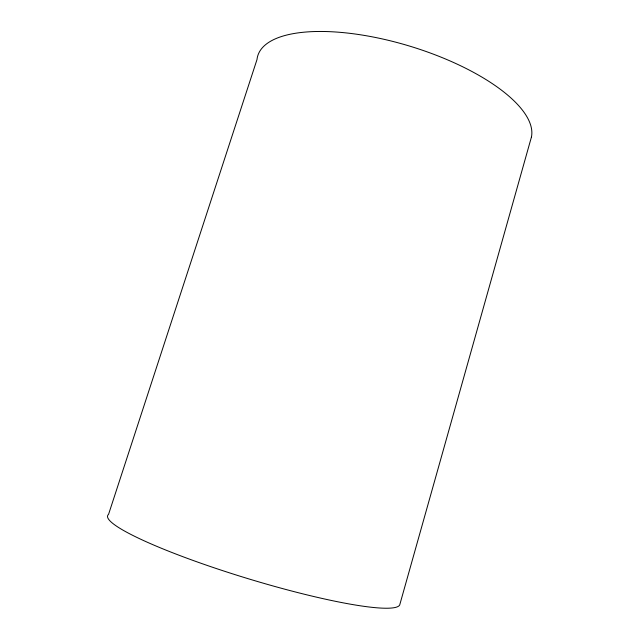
<?xml version="1.0" encoding="UTF-8"?>
<svg xmlns="http://www.w3.org/2000/svg" width="640" height="640" viewBox="0 0 640 640"><rect width="100%" height="100%" fill="white"/><g stroke="black" fill="none" stroke-linecap="round" stroke-linejoin="round"><path stroke-width="0.96" d="M531.44 137.024L399.712 604.952A152.728 19.424 16.9 0 1 240.416 576.32A152.728 19.424 16.9 0 1 108.56 514.352L257 59.544A142.776 53.464 16.9 0 1 402.672 44.064A142.776 53.464 16.9 0 1 531.44 137.024"/></g></svg>
